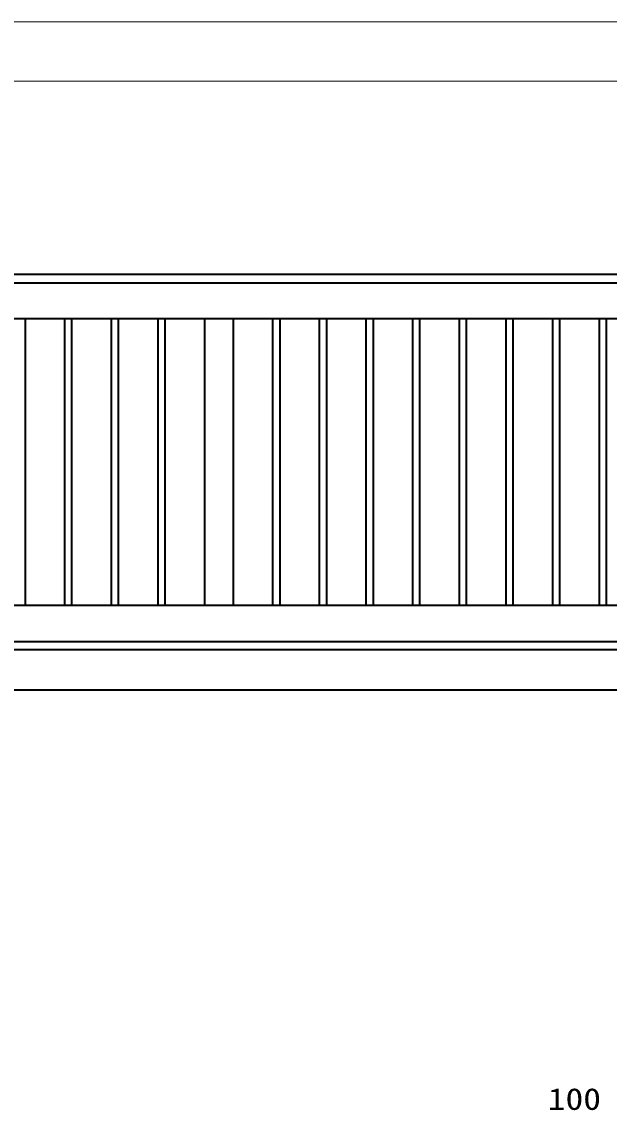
# Model space of a CAD drawing. Units: millimetres at full size, sheet at 1:20; details may follow other scales. Extents: x -5940 to 5940, y -4200 to 4200.
# Drawn here: x 30 to 1668, y -2041 to 993 of the extents above; entities that cross this region are included whole.
import ezdxf
from ezdxf.enums import TextEntityAlignment as Align

# ---------------------------------------------------------------- set-up
doc = ezdxf.new("R2010")
doc.units = ezdxf.units.MM
doc.header["$LTSCALE"] = 20
doc.layers.add('0-2_寸法線', color=4, linetype='Continuous', lineweight=18)
doc.layers.add('0-5_外形線', color=7, linetype='Continuous', lineweight=35)
doc.styles.add('ＭＳ ゴシック', font='')
doc.styles.get('ＭＳ ゴシック').set_extended_font_data('MS Gothic')

msp = doc.modelspace()

# ---------------------------------------------------------------- linework, layer by layer
at = {"layer": '0-2_寸法線'}
for p, q in [((-3949.75, 992.89), (3250.25, 992.89)), ((-3949.75, 827.57), (2050.25, 827.57))]:
    msp.add_line(p, q, dxfattribs=at)
at = {"layer": '0-5_外形線'}
for p, q in [((2050.25, 288.2), (-3949.75, 288.2)), ((-3949.75, 265.7), (2050.25, 265.7)), ((-3849.75, 165.7), (2050.25, 165.7)), ((40.25, -634.3), (40.25, 165.7)), ((150.25, -634.3), (150.25, 165.7)), ((170.25, -634.3), (170.25, 165.7)), ((280.25, -634.3), (280.25, 165.7)), ((300.25, -634.3), (300.25, 165.7)), ((410.25, -634.3), (410.25, 165.7)), ((430.25, -634.3), (430.25, 165.7)), ((540.25, -634.3), (540.25, 165.7)), ((620.25, -634.3), (620.25, 165.7)), ((730.25, -634.3), (730.25, 165.7)), ((750.25, -634.3), (750.25, 165.7)), ((860.25, -634.3), (860.25, 165.7)), ((880.25, -634.3), (880.25, 165.7)), ((990.25, -634.3), (990.25, 165.7)), ((1010.25, -634.3), (1010.25, 165.7)), ((1120.25, -634.3), (1120.25, 165.7)), ((1140.25, -634.3), (1140.25, 165.7)), ((1250.25, -634.3), (1250.25, 165.7)), ((1270.25, -634.3), (1270.25, 165.7)), ((1380.25, -634.3), (1380.25, 165.7)), ((1400.25, -634.3), (1400.25, 165.7)), ((1510.25, -634.3), (1510.25, 165.7)), ((1530.25, -634.3), (1530.25, 165.7)), ((1640.25, -634.3), (1640.25, 165.7)), ((1660.25, -634.3), (1660.25, 165.7)), ((2050.25, -634.3), (-3849.75, -634.3)), ((-3949.75, -734.3), (2050.25, -734.3)), ((-3849.75, -756.8), (2050.25, -756.8)), ((-4358.17, -869.3), (3450.25, -869.3))]:
    msp.add_line(p, q, dxfattribs=at)

# ---------------------------------------------------------------- texts
at = {"layer": '0-2_寸法線', "color": 254, "style": 'ＭＳ ゴシック', "width": 1.2}
msp.add_text('100', height=60.56, dxfattribs=at).set_placement((1496.5, -2058.05), align=Align.BOTTOM_LEFT)

doc.saveas('drawing.dxf')
